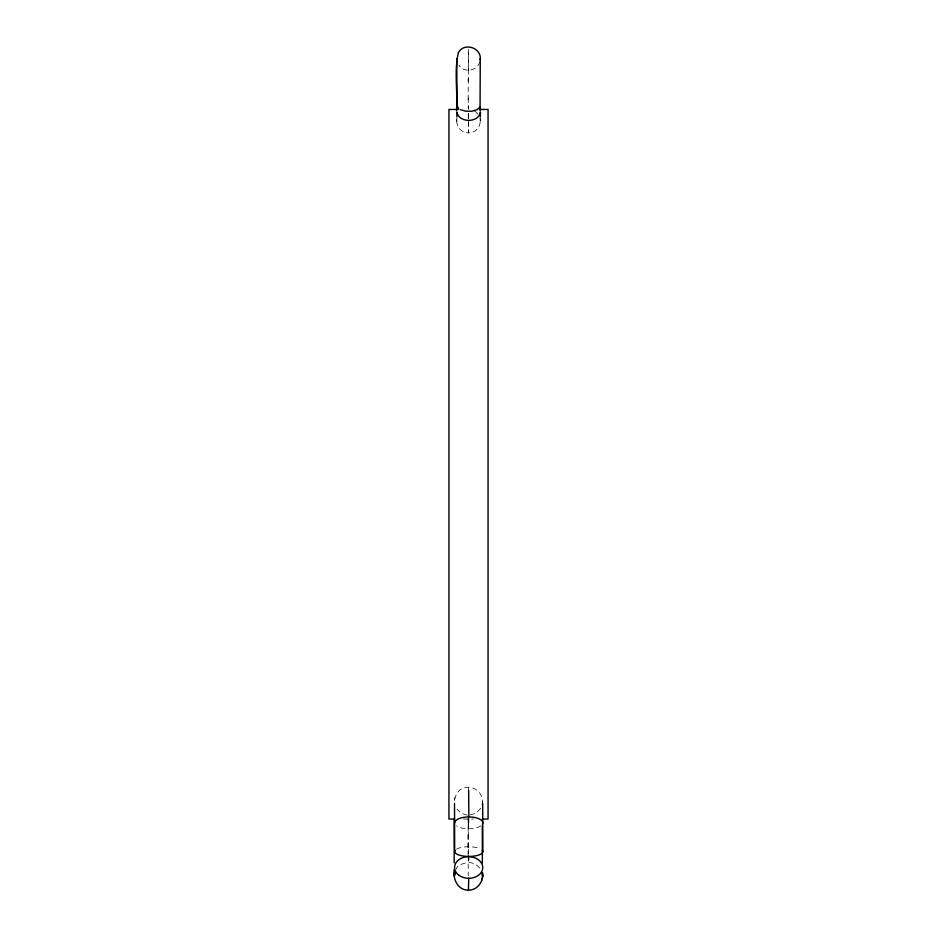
<?xml version="1.0" encoding="UTF-8"?>
<svg xmlns="http://www.w3.org/2000/svg" width="937" height="937" viewBox="0 0 937 937"><rect width="100%" height="100%" fill="white"/><g stroke="black" fill="none" stroke-linecap="round" stroke-linejoin="round"><path stroke-width="0.7" stroke-dasharray="4.68 3.51" d="M468.207 78.743L468.195 101.02M468.102 847.622L468.102 834.153M468.5 121.189L468.5 132.925A11.736 11.736 0 0 0 479.838 118.156M468.5 118.577L468.512 113.365M468.523 49.462L468.313 74.234M468.313 836.636L468.254 818.575M468.289 81.788L468.418 49.755M468.137 818.329L468.113 857.624M468.348 825.228L468.406 818.516M468.594 856.711C471.604 865.893 458.158 861.208 456.26 869.103M468.207 855.727L468.207 875.767M468.828 818.13L468.652 828.812L468.559 816.654M456.869 118.027L456.764 121.178L456.67 118.027M480.341 118.039L480.236 121.189L480.142 118.039M482.461 804.66C484.499 794.763 474.965 784.784 464.893 787.748C453.075 789.469 453.59 810.177 454.925 797.656M482.122 804.93L482.602 801.299M468.43 787.841L468.641 790.196M479.861 61.631C477.776 70.931 464.002 73.414 458.978 65.262M480.716 808.315L475.551 813.445L468.512 815.331M463.44 819.043L473.56 819.043M467.294 815.167L461.472 813.445L457.069 809.275M479.908 868.142L475.504 863.973L468.465 862.087L468.371 857.917M468.348 113.26L468.383 116.996M468.301 105.53L468.324 109.43M468.242 113.951L468.5 132.925A11.736 11.736 0 0 1 457.162 118.144M468.734 818.739L468.746 822.873M468.348 853.771L468.313 842.761M468.277 97.987L468.219 108.809M474.38 111.023A11.736 11.736 0 0 1 478.128 114.455M456.506 849.18A14.09 4.837 0.2 0 1 478.643 848.184M480.892 825.848A14.09 5.938 -0.2 0 1 456.506 825.837"/><path stroke-width="1.41" d="M454.668 851.592L454.515 803.431M482.309 825.825L482.344 862.825M482.836 851.604L482.684 803.431M454.164 818.575L454.176 862.813M456.893 116.984L456.94 112.018C458.58 123.087 478.854 123.169 480.412 112.018L480.365 116.996M468.723 878.309L468.43 890.15C457.572 890.337 452.758 878.777 454.222 869.442M454.843 872.488L454.363 876.118L454.515 872.757M468.43 890.15C477.472 890.314 483.785 881.307 482.684 872.769M480.201 59.652C481.887 47.67 463.932 41.954 458.357 52.718C453.988 71.435 457.842 91.533 456.6 110.718M454.433 875.697L454.913 872.113M482.051 879.761L482.602 875.708M458.72 109.453L448.94 109.453L448.94 819.043L454.668 819.043M479.627 109.453L488.06 109.453L488.06 819.043L482.332 819.043M460.465 109.688L465.748 111.198L471.826 111.21L477.062 109.688L480.072 107.052L480.259 58.586M458.591 108.469L456.975 105.53L456.787 58.586L457.186 61.619M482.051 872.499L482.532 876.13L482.461 873.987M468.641 790.196L468.851 816.935M480.049 106.83L480.072 110.73M482.332 850.351A14.09 4.837 0.2 0 1 468.851 856.43A14.09 4.837 0.2 0 1 455.124 850.339M454.668 822.873A14.09 5.938 -0.2 0 1 470.69 816.994A14.09 5.938 -0.2 0 1 482.332 824.419M458.743 875.146A14.09 10.799 0.5 0 0 482.286 870.309A14.09 10.799 0.5 0 0 464.951 857.074A14.09 10.799 0.5 0 0 458.743 875.146"/></g></svg>
